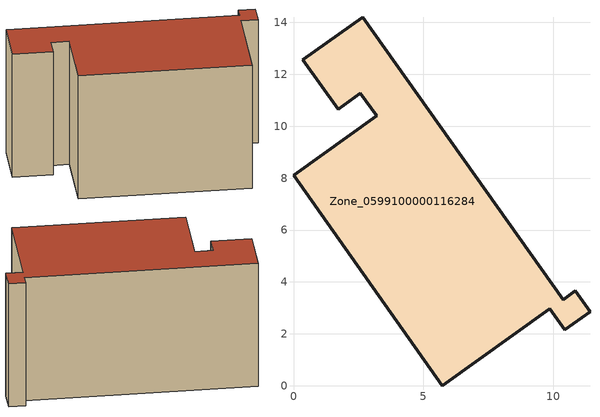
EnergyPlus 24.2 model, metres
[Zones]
Zone_0599100000116284
 floor ground (C_G): 9.87,2.96 5.73,0 0,8.11 3.2,10.4 2.58,11.26 1.73,10.65 0.36,12.56 2.66,14.2 10.38,3.32 10.85,3.66 11.42,2.86 10.44,2.16 z0
 wall outside (C_F): 5.73,0 9.87,2.96 10.44,2.16 11.42,2.86 10.85,3.66 10.38,3.32 2.66,14.2 0.36,12.56 1.73,10.65 2.58,11.26 3.2,10.4 0,8.11 5.73,0 z0:8.07
 roof outside (C_R): 10.38,3.32 2.66,14.2 0.36,12.56 1.73,10.65 2.58,11.26 3.2,10.4 0,8.11 5.73,0 9.87,2.96 10.44,2.16 11.42,2.86 10.85,3.66 z8.07
[BUILDING]
Pand.0599100000116284: North Axis=0; Terrain=City; Loads Convergence Tolerance Value=0.04; Temperature Convergence Tolerance Value=0.4; Solar Distribution=FullExterior; Maximum Number of Warmup Days=25; Minimum Number of Warmup Days=1
[Site:Location]
Rotterdam.The.Hague.AP_ZH_NLD Design_Conditions: Latitude=51.96; Longitude=4.45; Time Zone=1; Elevation=-4.5
[SITE:GROUNDTEMPERATURE:BUILDINGSURFACE]
18, 18, 18, 18, 18, 18, 18, 18, 18, 18, 18, 18
[MATERIAL] Thermal Absorptance=0.9; Solar Absorptance=0.7; Visible Absorptance=0.7
Name | Roughness | Thickness | Conductivity | Density | Specific Heat
G.TI.1975-1991 | MediumSmooth | 0.15 | 0.288461 | 540 | 1210
F.TI.1975-1991 | Rough | 0.3 | 0.230769 | 1920 | 840
R.TI.1975-1991 | MediumRough | 0.2 | 0.153846 | 1500 | 1000
[CONSTRUCTION]
C_G: G.TI.1975-1991
C_F: F.TI.1975-1991
C_R: R.TI.1975-1991
[ZONE]
Zone_0599100000116284: Type=1; Multiplier=1; Ceiling Height=Autocalculate; Volume=Autocalculate; Floor Area=autocalculate; Part of Total Floor Area=Yes
[ZONEINFILTRATION:DESIGNFLOWRATE]
Infil_Zone_0599100000116284: Zone or ZoneList or Space or SpaceList=Zone_0599100000116284; Schedule=AlwaysOn; Design Flow Rate Calculation Method=Flow/Area; Flow Rate per Floor Area=0.003; Constant Term Coefficient=1; Temperature Term Coefficient=0; Velocity Term Coefficient=0; Velocity Squared Term Coefficient=0
[HVACTEMPLATE:ZONE:IDEALLOADSAIRSYSTEM]
Zone_0599100000116284: Maximum Heating Supply Air Temperature=50; Minimum Cooling Supply Air Temperature=13; Maximum Heating Supply Air Humidity Ratio=0.0156; Minimum Cooling Supply Air Humidity Ratio=0.0077; Heating Limit=NoLimit; Cooling Limit=NoLimit; Dehumidification Control Type=ConstantSensibleHeatRatio; Cooling Sensible Heat Ratio=0.7; Dehumidification Setpoint=60; Humidification Control Type=None; Humidification Setpoint=30; Outdoor Air Method=None; Outdoor Air Flow Rate per Person=0.00944; Outdoor Air Flow Rate per Zone Floor Area=0; Outdoor Air Flow Rate per Zone=0; Demand Controlled Ventilation Type=None; Outdoor Air Economizer Type=NoEconomizer; Heat Recovery Type=None; Sensible Heat Recovery Effectiveness=0.7; Latent Heat Recovery Effectiveness=0.65
[ZONECONTROL:THERMOSTAT]
ThermostatControl_Zone_0599100000116284: Zone or ZoneList=Zone_0599100000116284; Control Type Schedule=DualSetpointControlType; Control 1=Thermostat_Zone_0599100000116284; Temperature Difference Between Cutout And Setpoint=0
[THERMOSTATSETPOINT:DUALSETPOINT]
Thermostat_Zone_0599100000116284: Heating Setpoint Temperature Schedule=HeatingSetpoint_Zone_0599100000116284; Cooling Setpoint Temperature Schedule=CoolingSetpoint_Zone_0599100000116284
[SCHEDULE:COMPACT]
HeatingSetpoint_Zone_0599100000116284: Through: 12/31, For: AllDays, Until: 24:00, 21
CoolingSetpoint_Zone_0599100000116284: Through: 12/31, For: AllDays, Until: 24:00, 24
DualSetpointControlType: Through: 12/31, For: AllDays, Until: 24:00, 4
AlwaysOn: Through: 12/31, For: AllDays, Until: 24:00, 1
